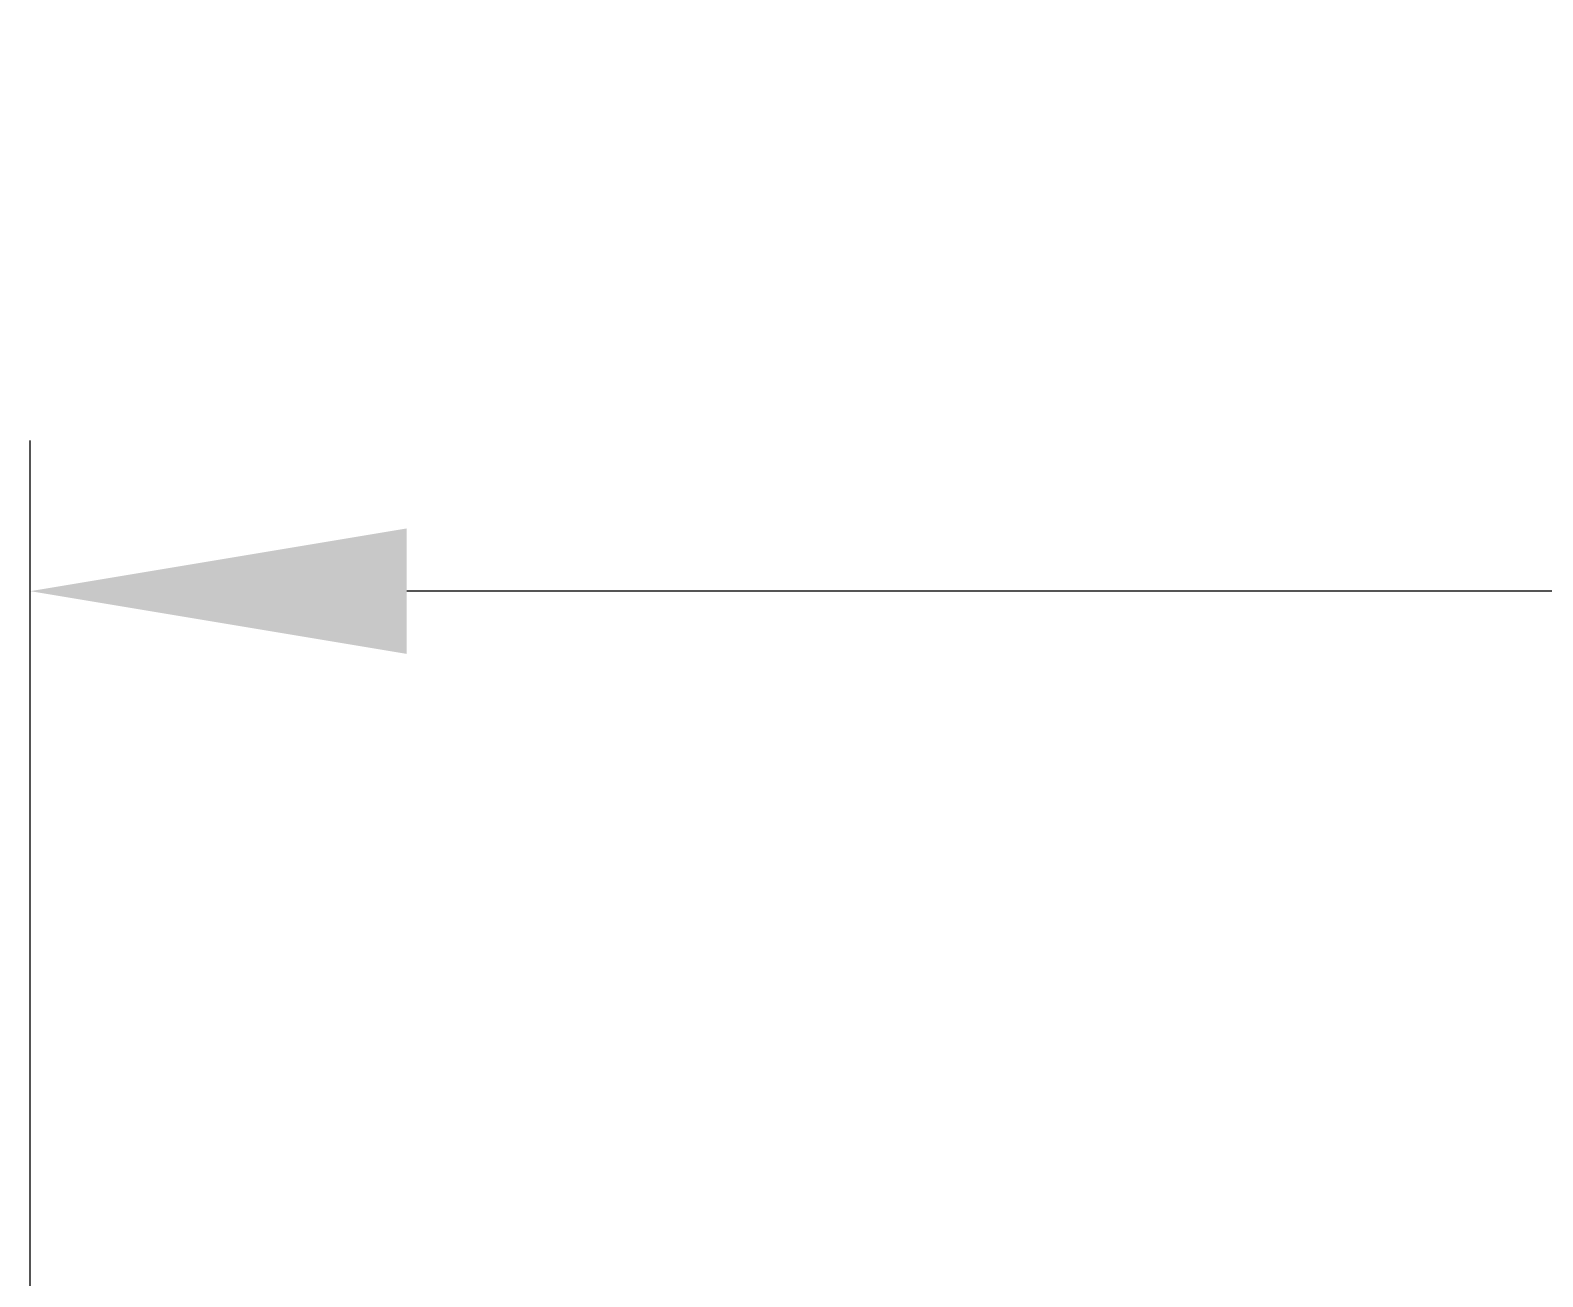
# Model space of a CAD drawing. Header units: inches. Extents: x 702888 to 852715, y 9845 to 271320.
# Drawn here: x 739718 to 740622, y 46871 to 47616 of the extents above; entities that cross this region are included whole.
import ezdxf

# ---------------------------------------------------------------- set-up
doc = ezdxf.new("R2010")
doc.units = ezdxf.units.IN
doc.header["$MEASUREMENT"] = 0
doc.header["$PDMODE"] = 34
doc.layers.get('Defpoints').update_dxf_attribs({"lineweight": 5})
doc.layers.add('chain', color=2, linetype='Continuous', lineweight=5)
doc.styles.add('s', font='simplex.shx', dxfattribs={"width": 0.8})
doc.dimstyles.new('mahesh', dxfattribs={"dimscale": 150, "dimtxt": 3, "dimasz": 2.5, "dimexe": 1, "dimexo": 1, "dimgap": 1, "dimtad": 1, "dimdec": 1, "dimzin": 12, "dimtxsty": 's', "dimcen": 2.5, "dimclrd": 1, "dimclre": 1, "dimclrt": 1, "dimadec": 0, "dimazin": 3, "dimtfac": 1, "dimtdec": 1, "dimtmove": 0, "dimatfit": 3, "dimfxl": 1.25, "dimlwd": 13, "dimlwe": 13, "dimarcsym": 0})

# ---------------------------------------------------------------- blocks, each defined once
blk = doc.blocks.new('*D592')
at = {"layer": 'chain', "color": 1, "lineweight": 13, "transparency": 16777216}
for p, q in [((739718.25, 46430.6), (739718.25, 47370.43)), ((749718.59, 46565.03), (749718.59, 47370.43)), ((749493.59, 47280.43), (739943.25, 47280.43))]:
    blk.add_line(p, q, dxfattribs=at)
at = {"layer": 'chain', "color": 1, "transparency": 16777216}
for points in [[(739943.25, 47317.93), (739943.25, 47242.93), (739718.25, 47280.43)], [(749493.59, 47317.93), (749493.59, 47242.93), (749718.59, 47280.43)]]:
    blk.add_solid(points, dxfattribs=at)
at = {"layer": 'Defpoints', "color": 0, "transparency": 16777216}
for p in [(739718.25, 47280.43), (749718.59, 46475.03, 43802.98), (739718.25, 46340.6, 43802.98)]:
    blk.add_point(p, dxfattribs=at)
at = {"layer": 'chain', "color": 1, "transparency": 16777216, "insert": (744718.42, 47467.93), "char_height": 225, "attachment_point": 5, "style": 's'}
blk.add_mtext('10000', dxfattribs=at)

msp = doc.modelspace()

# ---------------------------------------------------------------- dimensions: what is measured, and where the dimension line sits
at = {"layer": 'chain', "color": 1}
dim = msp.add_linear_dim(base=(739718.246, 47280.431, -14447.486), p1=(749718.59, 46475.028, 29355.497), p2=(739718.246, 46340.597, 29355.497), dimstyle='mahesh', override={"dimtxt": 1.5, "dimasz": 1.5, "dimexe": 0.6, "dimexo": 0.6, "dimgap": 0.5, "dimdec": 0, "dimfxl": 0.35}, dxfattribs=at)
dim.commit()
dim.dimension.update_dxf_attribs({"geometry": '*D592', "text_midpoint": (744718.418, 47467.931, -14447.486)})

doc.saveas('drawing.dxf')
